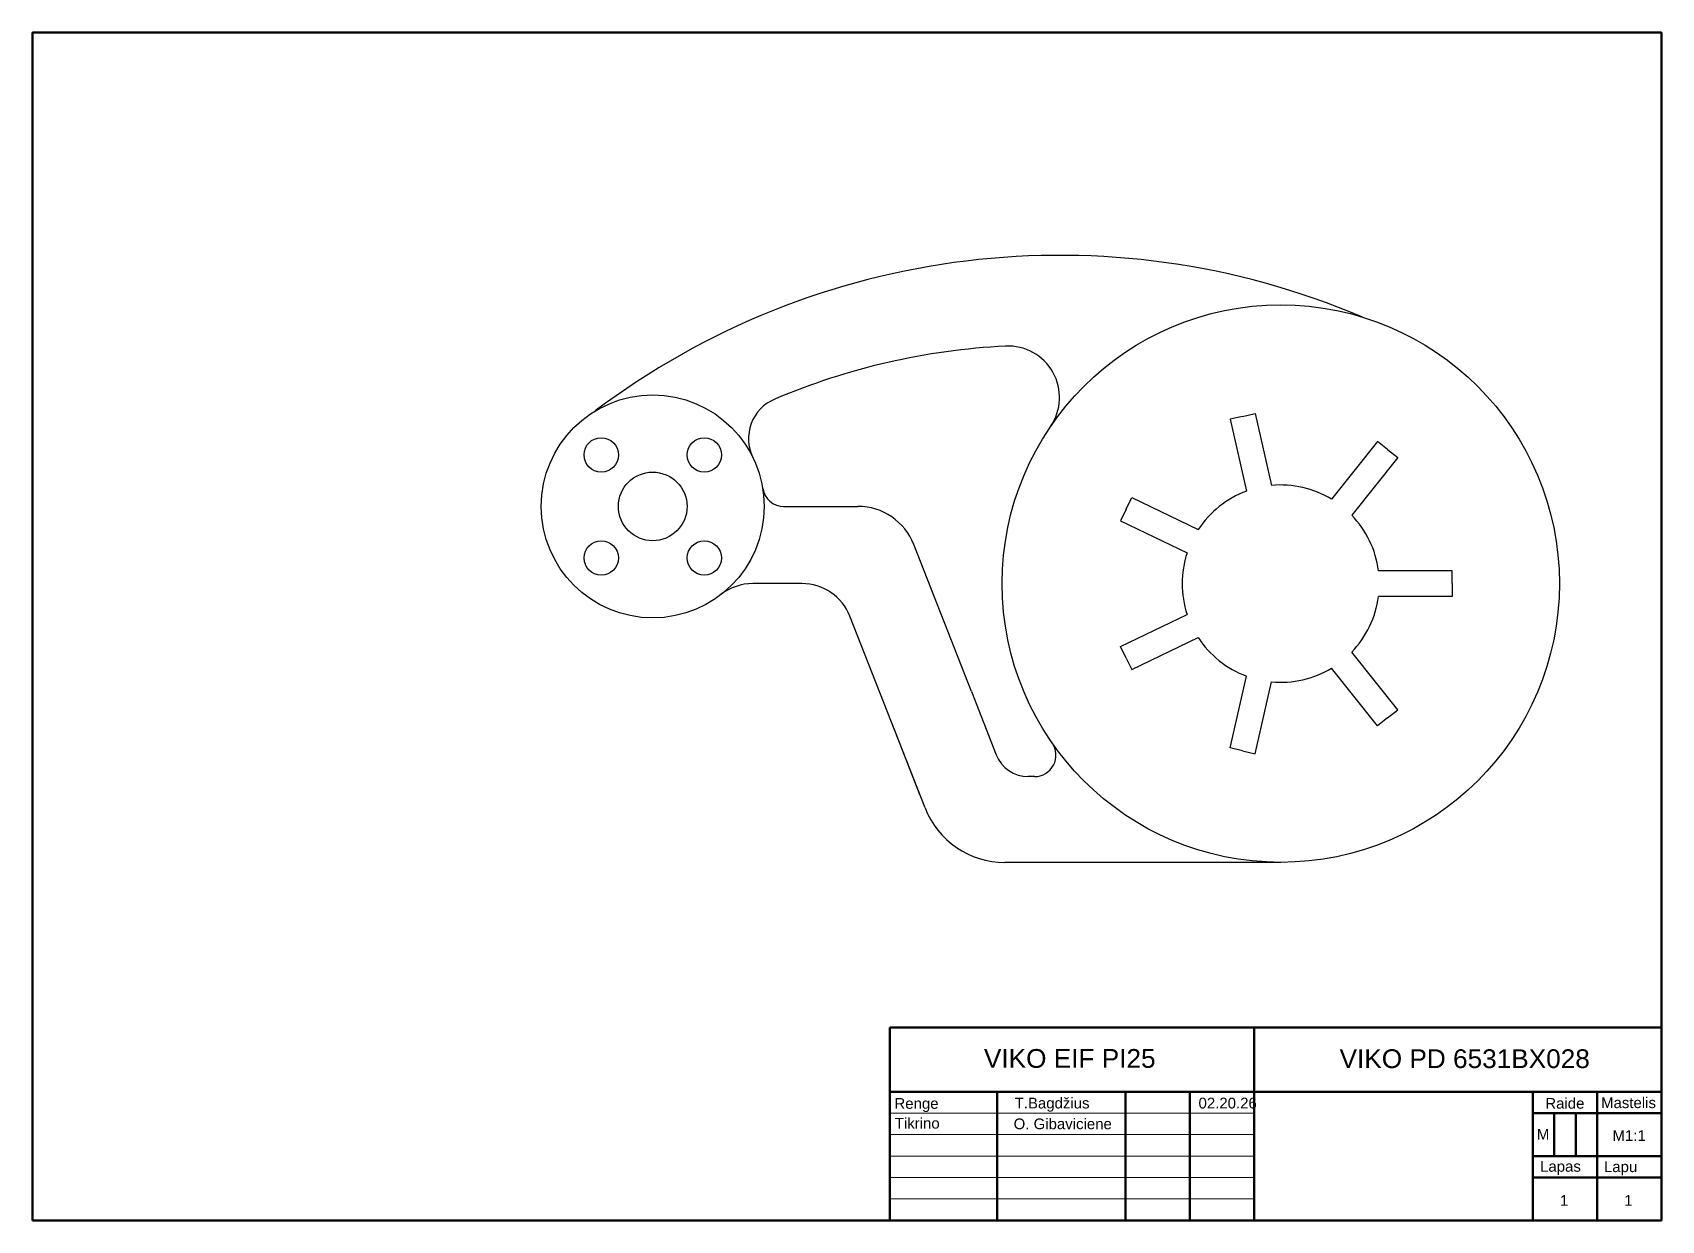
# Model space of a CAD drawing. Header units: millimetres. Extents: x 20 to 400, y 10 to 287.
import ezdxf

# ---------------------------------------------------------------- set-up
doc = ezdxf.new("R2010")
doc.units = ezdxf.units.MM
doc.styles.get("Standard").update_dxf_attribs({"font": 'arial.ttf'})

msp = doc.modelspace()

# ---------------------------------------------------------------- linework, layer by layer
for p, q in [((302.28, 197.5), (305.21, 198.17)), ((305.21, 198.17), (309.04, 181.4)), ((302.28, 197.5), (299.36, 196.83)), ((299.36, 196.83), (303.19, 180.07)), ((333.78, 191.65), (323.06, 178.2)), ((336.12, 189.78), (333.78, 191.65)), ((338.47, 187.9), (327.75, 174.46)), ((336.12, 189.78), (338.47, 187.9)), ((195.27, 176.5), (212.55, 176.5)), ((275.15, 175.86), (273.84, 173.15)), ((275.15, 175.86), (276.45, 178.56)), ((276.45, 178.56), (291.94, 171.1)), ((273.84, 173.15), (289.34, 165.69)), ((239.05, 133.31), (225.59, 167.62)), ((351.19, 161.5), (333.99, 161.5)), ((351.19, 158.5), (351.19, 161.5)), ((199.5, 158.5), (188, 158.5)), ((351.19, 158.5), (351.19, 155.5)), ((351.19, 155.5), (333.99, 155.5)), ((228.2, 106.2), (210.67, 150.89)), ((273.84, 143.85), (289.34, 151.31)), ((276.45, 138.44), (291.94, 145.91)), ((275.15, 141.15), (273.84, 143.85)), ((275.15, 141.15), (276.45, 138.44)), ((338.47, 129.1), (327.75, 142.54)), ((299.36, 120.17), (303.19, 136.94)), ((333.78, 125.36), (323.06, 138.8)), ((239.05, 133.31), (244.83, 118.58)), ((305.21, 118.84), (309.04, 135.6)), ((227.08, 109.06), (220.43, 126)), ((336.12, 127.23), (333.78, 125.36)), ((336.12, 127.23), (338.47, 129.1)), ((302.28, 119.51), (299.36, 120.17)), ((302.28, 119.51), (305.21, 118.84)), ((253.74, 113.5), (252.28, 113.5)), ((311.19, 93.5), (246.82, 93.5))]:
    msp.add_line(p, q)
at = {"lineweight": 50}
for p, q in [((220, 55), (400, 55)), ((305, 55), (305, 10)), ((220, 40), (400, 40)), ((245, 40), (245, 10)), ((275, 40), (275, 10)), ((290, 40), (290, 10)), ((370, 40), (370, 10)), ((385, 40), (385, 10)), ((370, 35), (400, 35)), ((375, 35), (375, 25)), ((380, 35), (380, 25)), ((370, 25), (400, 25)), ((370, 20), (400, 20))]:
    msp.add_line(p, q, dxfattribs=at)
at = {"lineweight": 0}
for p, q in [((400, 10), (400, 55)), ((220, 35), (305, 35)), ((220, 30), (305, 30)), ((220, 25), (305, 25)), ((220, 20), (305, 20)), ((220, 15), (305, 15))]:
    msp.add_line(p, q, dxfattribs=at)
at = {"lineweight": 50}
msp.add_lwpolyline([(20, 10), (400, 10), (400, 287), (20, 287)], close=True, dxfattribs=at)
msp.add_lwpolyline([(220, 55), (220, 10), (400, 10), (400, 55)], dxfattribs=at)
for centre, radius in [((311.19, 158.5), 65), ((164.68, 176.5), 26), ((152.66, 188.52), 4), ((176.7, 188.52), 4), ((164.68, 176.5), 8), ((152.66, 164.48), 4), ((176.7, 164.48), 4)]:
    msp.add_circle(centre, radius)
for centre, radius, start, end in [((259.65, 55.06), 180, 66.9129, 127.0229), ((255.17, 54.58), 159.52, 92.9472, 112.8871), ((247.58, 201.9), 12, 325.6935, 92.9472), ((197.02, 192.32), 10, 112.8871, 206.0732), ((195.27, 181.5), 5, 189.2818, 270), ((311.19, 158.5), 23, 110.3519, 146.791), ((311.19, 158.5), 23, 58.9233, 95.3624), ((212.55, 162.5), 14, 21.4255, 90), ((311.19, 158.5), 23, 7.4947, 43.9339), ((311.19, 158.5), 23, 161.7804, 198.2196), ((188, 146.5), 12, 90, 127.8636), ((199.5, 146.5), 12, 21.4255, 90), ((311.19, 158.5), 23, 316.0661, 352.5053), ((311.19, 158.5), 23, 213.209, 249.6481), ((311.19, 158.5), 23, 264.6376, 301.0767), ((252.28, 121.5), 8, 201.4255, 270), ((253.74, 118.5), 5, 270, 34.8499), ((246.82, 113.5), 20, 201.4255, 270)]:
    msp.add_arc(centre, radius, start, end)

# ---------------------------------------------------------------- texts
at = {"lineweight": 0}
for s, p in [('Renge', (221.07, 36.03)), ('T.Bagdžius', (249.11, 36.11)), ('02.20.26', (292.01, 36.11)), ('Raide', (372.91, 36.05)), ('Mastelis', (385.92, 36.19)), ('Tikrino', (221.14, 31.42)), ('O. Gibaviciene', (248.88, 31.27)), ('M', (370.94, 28.8)), ('M1:1', (388.58, 28.54)), ('Lapas', (371.69, 21.35)), ('Lapu', (386.59, 21.27)), ('1', (376.33, 13.4)), ('1', (391.31, 13.42))]:
    msp.add_text(s, height=2.5, dxfattribs=at).set_placement(p)
at = {"lineweight": 0, "char_height": 4.3711, "attachment_point": 1}
for s, insert in [('VIKO EIF PI25', (241.95, 49.96)), ('VIKO PD 6531BX028', (324.92, 49.9))]:
    msp.add_mtext_dynamic_manual_height_columns(s, width=91.5428, gutter_width=21.86, heights=[4.72], dxfattribs=dict(at, insert=insert))

doc.saveas('drawing.dxf')
